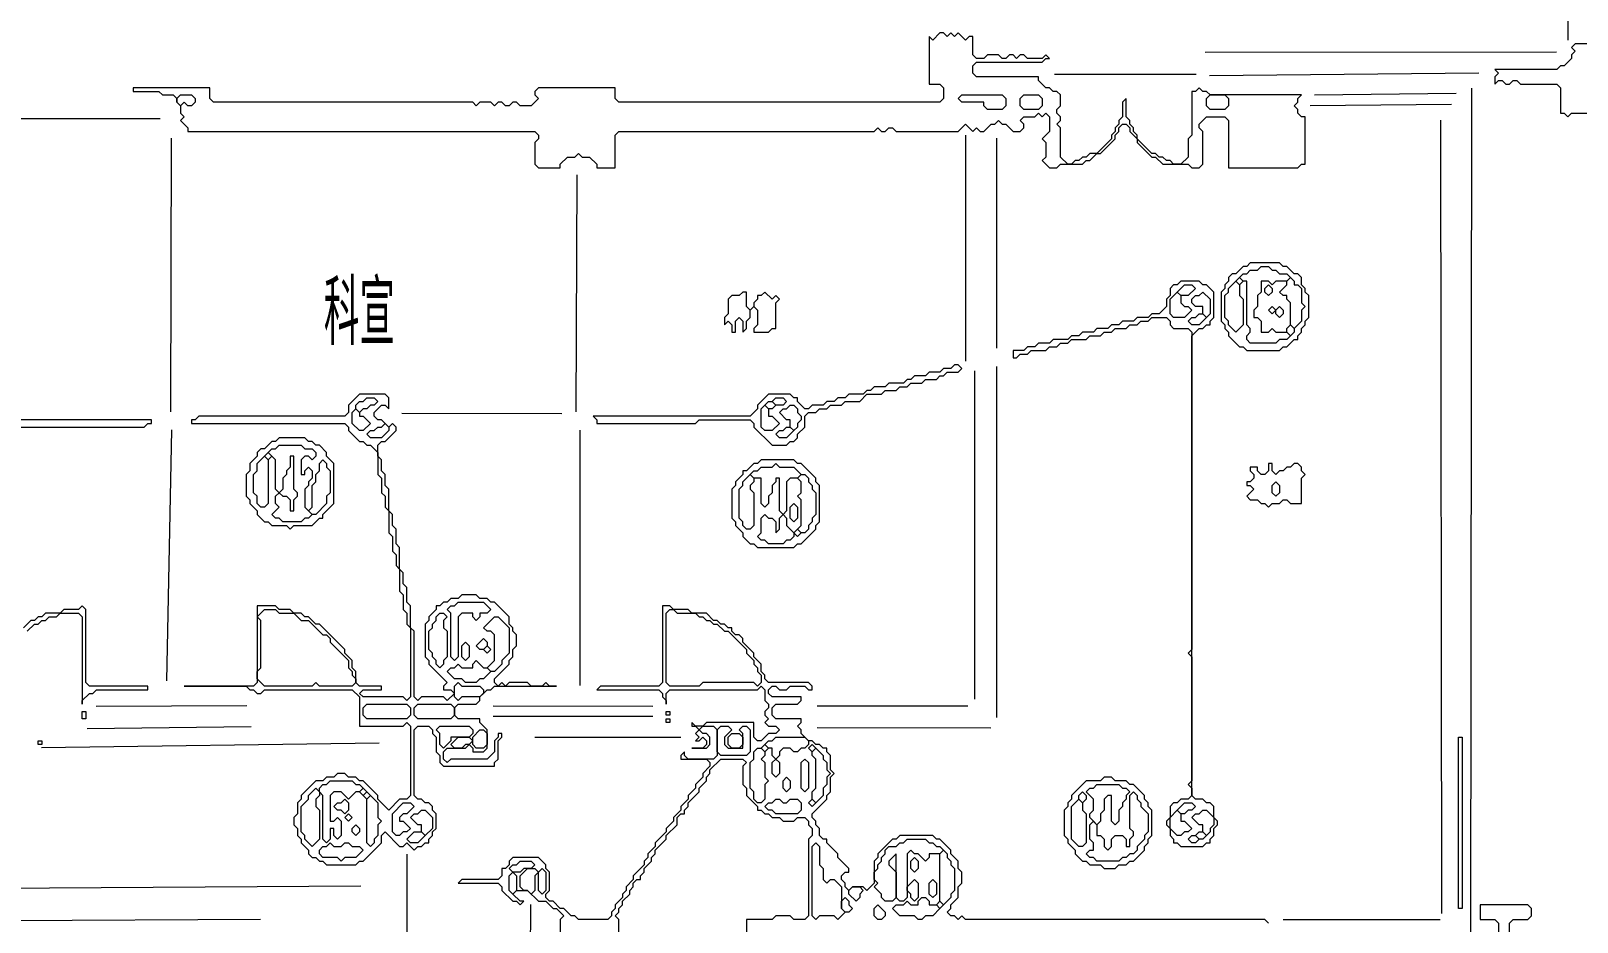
# Model space of a CAD drawing. Extents: x 12 to 2459, y 13 to 1740.
# Drawn here: x 1514 to 1937.5, y 1100.3 to 1344.6 of the extents above; entities that cross this region are included whole.
import ezdxf

# ---------------------------------------------------------------- set-up
doc = ezdxf.new("R2010")
doc.units = 0
for name, color, linetype, lineweight in [('OCR_TEXT', 6, 'Continuous', 0), ('TEXT_FALLBACK_OUTLINE', 2, 'Continuous', 0), ('TRACE_CURVE', 6, 'Continuous', 0), ('TRACE_STRAIGHT', 5, 'Continuous', 0), ('TRACE_TEXT_SYMBOL', 6, 'Continuous', 0)]:
    doc.layers.add(name, color=color, linetype=linetype, lineweight=lineweight)
doc.styles.add('wqy-unicode', font='wqy-unicode.lff')

msp = doc.modelspace()

# ---------------------------------------------------------------- linework, layer by layer
at = {"layer": 'TEXT_FALLBACK_OUTLINE', "color": 2}
for points in [[(1709, 1273), (1708, 1272), (1706, 1272), (1705, 1271), (1705, 1267), (1704, 1266), (1704, 1264), (1705, 1265), (1706, 1264), (1706, 1262), (1707, 1262), (1707, 1265), (1708, 1266), (1709, 1265), (1709, 1262), (1710, 1263), (1710, 1265), (1711, 1266), (1711, 1268), (1712, 1269), (1713, 1268), (1713, 1264), (1712, 1263), (1712, 1262), (1716, 1262), (1717, 1263), (1718, 1263), (1718, 1270), (1719, 1271), (1718, 1272), (1717, 1271), (1715, 1273), (1714, 1272), (1713, 1272), (1713, 1271), (1712, 1270), (1712, 1269), (1711, 1268), (1710, 1269), (1710, 1273)], [(1911, 1105), (1911, 1101), (1915, 1101), (1916, 1100), (1916, 1091), (1915, 1090), (1910, 1090), (1910, 1087), (1921, 1087), (1922, 1086), (1923, 1087), (1925, 1087), (1925, 1090), (1924, 1091), (1923, 1090), (1920, 1090), (1919, 1091), (1919, 1100), (1920, 1101), (1924, 1101), (1925, 1102), (1925, 1104), (1924, 1105)]]:
    msp.add_lwpolyline(points, close=True, dxfattribs=at)
at = {"layer": 'TRACE_CURVE', "color": 6}
for points in [[(1829, 1276), (1828, 1275), (1827, 1275), (1826, 1274), (1826, 1272), (1825, 1271), (1825, 1269), (1823, 1267), (1821, 1267), (1820, 1266), (1817, 1266), (1816, 1265), (1813, 1265), (1812, 1264), (1810, 1264), (1809, 1263), (1806, 1263), (1805, 1262), (1802, 1262), (1801, 1261), (1799, 1261), (1798, 1260), (1794, 1260), (1793, 1259), (1790, 1259), (1789, 1258), (1787, 1258), (1786, 1257), (1783, 1257), (1783, 1255), (1784, 1255), (1785, 1256), (1787, 1256), (1788, 1257), (1792, 1257), (1793, 1258), (1795, 1258), (1796, 1259), (1798, 1259), (1799, 1260), (1803, 1260), (1804, 1261), (1807, 1261), (1808, 1262), (1810, 1262), (1811, 1263), (1814, 1263), (1815, 1264), (1817, 1264), (1818, 1265), (1820, 1265), (1821, 1266), (1825, 1266), (1826, 1265), (1826, 1264), (1827, 1263), (1831, 1263), (1832, 1262), (1832, 1175), (1831, 1174), (1832, 1173), (1832, 1139), (1831, 1138), (1832, 1137)], [(1832, 1137), (1832, 1135), (1831, 1134), (1829, 1134), (1828, 1133), (1827, 1133), (1826, 1132), (1826, 1129), (1825, 1128), (1825, 1127), (1826, 1126), (1826, 1124), (1827, 1123), (1827, 1122), (1828, 1122), (1829, 1121), (1835, 1121), (1836, 1122), (1837, 1122), (1837, 1123), (1838, 1124), (1838, 1126), (1839, 1127), (1839, 1128), (1838, 1129), (1838, 1132), (1837, 1133), (1836, 1133), (1835, 1134), (1833, 1134), (1832, 1135), (1832, 1261), (1834, 1263), (1835, 1263), (1836, 1264), (1837, 1264), (1837, 1265), (1838, 1266), (1838, 1273), (1836, 1275), (1835, 1275), (1834, 1276), (1829, 1276)], [(1604, 1245), (1601, 1242), (1601, 1240), (1600, 1239), (1560, 1239), (1559, 1238), (1558, 1238), (1558, 1237), (1600, 1237), (1601, 1236), (1601, 1235), (1604, 1232), (1605, 1232), (1606, 1231), (1607, 1231), (1609, 1229), (1609, 1223), (1610, 1222), (1610, 1218), (1611, 1217), (1611, 1214), (1612, 1213), (1612, 1207), (1613, 1206), (1613, 1202), (1614, 1201), (1614, 1198), (1615, 1197), (1615, 1191), (1616, 1190), (1616, 1186), (1617, 1185), (1617, 1182), (1618, 1181), (1618, 1162), (1617, 1161), (1616, 1162), (1605, 1162), (1604, 1163), (1605, 1164), (1610, 1164), (1610, 1165), (1604, 1165), (1603, 1166), (1603, 1169), (1602, 1170), (1602, 1172), (1600, 1174), (1600, 1175), (1593, 1182), (1592, 1182), (1590, 1184), (1589, 1184), (1588, 1185), (1586, 1185), (1585, 1186), (1582, 1186), (1581, 1187), (1576, 1187), (1576, 1166), (1575, 1165), (1556, 1165), (1573, 1165), (1574, 1164)], [(1614, 1235), (1614, 1236), (1613, 1237), (1612, 1236), (1610, 1238), (1609, 1238), (1608, 1239), (1608, 1240), (1610, 1242), (1611, 1242), (1612, 1241), (1612, 1244), (1611, 1245), (1604, 1245)], [(1641, 1167), (1645, 1171), (1645, 1172), (1646, 1173), (1646, 1175), (1647, 1176), (1647, 1179), (1646, 1180), (1646, 1181), (1645, 1182), (1645, 1184), (1641, 1188), (1640, 1188), (1639, 1189), (1637, 1189), (1636, 1190), (1632, 1190), (1631, 1189), (1629, 1189), (1628, 1188), (1627, 1188), (1626, 1187), (1625, 1187), (1625, 1186), (1623, 1184), (1623, 1183), (1622, 1182), (1622, 1173), (1623, 1172), (1623, 1171), (1628, 1166), (1627, 1165), (1627, 1164), (1629, 1164), (1630, 1163), (1628, 1161), (1627, 1162), (1621, 1162), (1620, 1161), (1619, 1162), (1619, 1180), (1618, 1181), (1618, 1187), (1617, 1188), (1617, 1192), (1616, 1193), (1616, 1196), (1615, 1197), (1615, 1203), (1614, 1204), (1614, 1208), (1613, 1209), (1613, 1212), (1612, 1213), (1612, 1219), (1611, 1220), (1611, 1223), (1610, 1224), (1610, 1227), (1609, 1228), (1609, 1231), (1610, 1232), (1611, 1232), (1614, 1235)], [(1687, 1187), (1687, 1166), (1686, 1165), (1670, 1165), (1669, 1164), (1686, 1164), (1687, 1163), (1687, 1162), (1688, 1161), (1688, 1160), (1688, 1163), (1689, 1164), (1713, 1164), (1714, 1165), (1715, 1164), (1715, 1161), (1716, 1160), (1716, 1159), (1715, 1158), (1715, 1157), (1716, 1156), (1715, 1155), (1716, 1154), (1718, 1154), (1719, 1153), (1718, 1152), (1716, 1152), (1714, 1150), (1713, 1150), (1712, 1151), (1712, 1155), (1699, 1155), (1698, 1154), (1696, 1154), (1695, 1155), (1695, 1154), (1696, 1154), (1697, 1153), (1696, 1152), (1697, 1151), (1696, 1150), (1697, 1150), (1698, 1151), (1699, 1150), (1699, 1149), (1698, 1148), (1695, 1148), (1699, 1148), (1700, 1149), (1700, 1151), (1699, 1152), (1698, 1152), (1697, 1153), (1698, 1154), (1701, 1154), (1702, 1153), (1702, 1146), (1701, 1145), (1694, 1145), (1693, 1146), (1693, 1147), (1692, 1146), (1692, 1145), (1699, 1145)], [(1716, 1166), (1715, 1167), (1715, 1168), (1714, 1169), (1714, 1171), (1712, 1173), (1712, 1174), (1709, 1177), (1709, 1178), (1708, 1179), (1707, 1179), (1706, 1180), (1706, 1181), (1705, 1181), (1704, 1182), (1703, 1182), (1702, 1183), (1701, 1183), (1699, 1185), (1695, 1185), (1694, 1186), (1690, 1186), (1689, 1187), (1687, 1187)], [(1624, 1131), (1624, 1132), (1623, 1133), (1622, 1133), (1621, 1134), (1620, 1134), (1619, 1135), (1619, 1153), (1620, 1154), (1623, 1154), (1624, 1153), (1624, 1152), (1625, 1151), (1625, 1147), (1626, 1146), (1626, 1144), (1627, 1143), (1641, 1143), (1641, 1144), (1642, 1145), (1642, 1150), (1643, 1151), (1643, 1152), (1642, 1152), (1642, 1151), (1641, 1150), (1641, 1147), (1639, 1145), (1629, 1145), (1628, 1144), (1627, 1145), (1627, 1147), (1628, 1148), (1633, 1148), (1634, 1149), (1635, 1148), (1635, 1147), (1638, 1147), (1639, 1148), (1639, 1153), (1637, 1155), (1637, 1156), (1631, 1156), (1630, 1157), (1630, 1159), (1631, 1160), (1636, 1160), (1637, 1161), (1637, 1162), (1639, 1164), (1640, 1164), (1641, 1165), (1658, 1165), (1656, 1165), (1655, 1166), (1654, 1165), (1651, 1165), (1650, 1166), (1645, 1166), (1644, 1165), (1643, 1166), (1642, 1165), (1641, 1166), (1641, 1167)], [(1745, 1117), (1745, 1111), (1743, 1109), (1742, 1110), (1739, 1110), (1738, 1109), (1737, 1110), (1737, 1111), (1736, 1112), (1736, 1113), (1737, 1114), (1738, 1114), (1738, 1115), (1735, 1118), (1735, 1119), (1732, 1122), (1732, 1123), (1731, 1123), (1730, 1124), (1730, 1126), (1729, 1127), (1729, 1128), (1728, 1129), (1728, 1130), (1732, 1134), (1732, 1135), (1733, 1136), (1733, 1140), (1734, 1141), (1733, 1142), (1733, 1146), (1732, 1147), (1732, 1148), (1731, 1148), (1730, 1149), (1729, 1149), (1728, 1150), (1727, 1150), (1725, 1152), (1725, 1153), (1724, 1154), (1725, 1155), (1725, 1156), (1718, 1156), (1717, 1157), (1717, 1159), (1718, 1160), (1724, 1160), (1725, 1161), (1725, 1162), (1717, 1162), (1716, 1163), (1716, 1164), (1717, 1165), (1718, 1165), (1719, 1164), (1721, 1164), (1722, 1165), (1726, 1165), (1727, 1164), (1728, 1164), (1728, 1165), (1727, 1166), (1716, 1166)], [(1574, 1164), (1575, 1164), (1576, 1163), (1577, 1163), (1578, 1164), (1602, 1164), (1604, 1162), (1604, 1154), (1616, 1154), (1617, 1155), (1618, 1154), (1618, 1135), (1617, 1134), (1615, 1134), (1612, 1131), (1609, 1134), (1609, 1135), (1605, 1139), (1604, 1139), (1603, 1140), (1601, 1140), (1600, 1141), (1598, 1141), (1597, 1140), (1595, 1140), (1594, 1139), (1592, 1139), (1588, 1135), (1588, 1134), (1587, 1133), (1587, 1130), (1586, 1129), (1586, 1127), (1587, 1126), (1587, 1124), (1588, 1123), (1588, 1122), (1590, 1120), (1590, 1119), (1591, 1118), (1592, 1118), (1593, 1117), (1594, 1117), (1595, 1116), (1603, 1116), (1604, 1117), (1605, 1117), (1610, 1122), (1610, 1124), (1611, 1125), (1615, 1121), (1616, 1121), (1617, 1122), (1619, 1120), (1620, 1121), (1621, 1121), (1622, 1122), (1623, 1122), (1623, 1123), (1624, 1124), (1624, 1125), (1625, 1126), (1625, 1130), (1624, 1131)], [(1699, 1145), (1700, 1144), (1700, 1143), (1698, 1141), (1698, 1140), (1696, 1138), (1696, 1137), (1694, 1135), (1694, 1134), (1692, 1132), (1692, 1131), (1690, 1129), (1690, 1128), (1688, 1126), (1688, 1125), (1685, 1122), (1685, 1121), (1683, 1119), (1683, 1118), (1682, 1117), (1682, 1116), (1679, 1113), (1679, 1112), (1677, 1110), (1677, 1109), (1676, 1108), (1676, 1107), (1674, 1105), (1674, 1104), (1673, 1103), (1673, 1102), (1672, 1101), (1664, 1101), (1663, 1102), (1662, 1102), (1660, 1104), (1659, 1104), (1657, 1106), (1656, 1106), (1655, 1107), (1655, 1108), (1656, 1109), (1656, 1114), (1655, 1115), (1655, 1116), (1653, 1118), (1646, 1118), (1645, 1117), (1645, 1116), (1644, 1115), (1643, 1115), (1643, 1113), (1642, 1112), (1632, 1112), (1631, 1111), (1642, 1111), (1643, 1110), (1643, 1109), (1646, 1106), (1647, 1106), (1648, 1105), (1649, 1106), (1648, 1106), (1646, 1108)], [(1675, 1104), (1676, 1105), (1676, 1106), (1678, 1108), (1678, 1109), (1679, 1110), (1679, 1111), (1680, 1112), (1681, 1112), (1681, 1113), (1682, 1114), (1682, 1115), (1684, 1117), (1684, 1118), (1685, 1119), (1685, 1120), (1688, 1123), (1688, 1124), (1691, 1127), (1691, 1129), (1692, 1130), (1693, 1130), (1693, 1131), (1694, 1132), (1694, 1133), (1697, 1136), (1697, 1137), (1699, 1139), (1699, 1140), (1700, 1141), (1700, 1142), (1703, 1145)], [(1703, 1145), (1709, 1145), (1710, 1144), (1709, 1143), (1709, 1138), (1710, 1137), (1710, 1135), (1713, 1132), (1713, 1131), (1714, 1131), (1715, 1130), (1716, 1130), (1717, 1129), (1719, 1129), (1720, 1128), (1723, 1128), (1724, 1129), (1726, 1129), (1727, 1128), (1727, 1127), (1728, 1126), (1728, 1124), (1727, 1123), (1727, 1102), (1726, 1101), (1723, 1101), (1722, 1102), (1718, 1102), (1717, 1101), (1710, 1101), (1710, 1089)], [(1853, 1100), (1852, 1101), (1770, 1101), (1769, 1102), (1768, 1101), (1767, 1102), (1766, 1102), (1765, 1103), (1766, 1104), (1766, 1105), (1768, 1107), (1768, 1110), (1769, 1111), (1769, 1114), (1768, 1115), (1768, 1117), (1766, 1119), (1766, 1120), (1763, 1123), (1762, 1123), (1761, 1124), (1752, 1124), (1751, 1123), (1750, 1123), (1746, 1119), (1746, 1118), (1745, 1117)], [(1646, 1108), (1647, 1109), (1650, 1109), (1653, 1106), (1655, 1106), (1657, 1104), (1658, 1104), (1660, 1102), (1659, 1101), (1659, 1047)], [(1675, 1094), (1675, 1101), (1674, 1102), (1675, 1103), (1675, 1104)]]:
    msp.add_lwpolyline(points, dxfattribs=at)
for points in [[(1830, 1275), (1832, 1275), (1833, 1274), (1831, 1272), (1829, 1272), (1828, 1273)], [(1828, 1273), (1829, 1272), (1829, 1270), (1830, 1269), (1831, 1269), (1832, 1268), (1830, 1266), (1827, 1266), (1826, 1267), (1826, 1271)], [(1834, 1272), (1835, 1273), (1837, 1271), (1837, 1267), (1836, 1266), (1835, 1267), (1835, 1269), (1833, 1269), (1832, 1270), (1832, 1271), (1833, 1272)], [(1833, 1266), (1834, 1267), (1835, 1267), (1836, 1266), (1834, 1264), (1832, 1264), (1831, 1265), (1832, 1266)], [(1602, 1240), (1603, 1241), (1604, 1240), (1604, 1239), (1605, 1239), (1607, 1237), (1605, 1235), (1604, 1235), (1602, 1237)], [(1605, 1243), (1606, 1244), (1608, 1244), (1609, 1243), (1608, 1242), (1607, 1242), (1606, 1241), (1605, 1241), (1604, 1240), (1603, 1241), (1603, 1242), (1604, 1243)], [(1610, 1236), (1611, 1237), (1612, 1236), (1612, 1235), (1610, 1233), (1607, 1233), (1606, 1234), (1607, 1235), (1608, 1235), (1609, 1236)], [(1578, 1186), (1581, 1186), (1582, 1185), (1586, 1185), (1588, 1183), (1590, 1183), (1594, 1179), (1595, 1179), (1596, 1178), (1596, 1177), (1601, 1172), (1601, 1170), (1602, 1169), (1602, 1168), (1603, 1167), (1603, 1166), (1602, 1165), (1593, 1165), (1592, 1166), (1591, 1165), (1578, 1165), (1576, 1167), (1576, 1169), (1577, 1170), (1577, 1183), (1576, 1184)], [(1630, 1187), (1631, 1188), (1638, 1188), (1640, 1186), (1639, 1185), (1637, 1185), (1637, 1184), (1636, 1183), (1635, 1184), (1635, 1185), (1632, 1185), (1631, 1184), (1631, 1173), (1630, 1172), (1629, 1173), (1629, 1185), (1628, 1186), (1629, 1187)], [(1688, 1185), (1689, 1186), (1690, 1186), (1691, 1185), (1696, 1185), (1697, 1184), (1698, 1184), (1699, 1183), (1700, 1183), (1701, 1182), (1702, 1182), (1704, 1180), (1705, 1180), (1710, 1175), (1710, 1174), (1712, 1172), (1712, 1171), (1713, 1170), (1713, 1169), (1714, 1168), (1714, 1166), (1713, 1165), (1712, 1166), (1698, 1166), (1697, 1165), (1689, 1165), (1688, 1166)], [(1625, 1184), (1626, 1185), (1627, 1185), (1628, 1184), (1627, 1183), (1627, 1181), (1628, 1180), (1628, 1173), (1627, 1172), (1627, 1171), (1626, 1170), (1625, 1171), (1625, 1172), (1624, 1173), (1624, 1174), (1623, 1175), (1623, 1180), (1624, 1181), (1624, 1182), (1625, 1183)], [(1641, 1184), (1642, 1184), (1645, 1181), (1645, 1174), (1643, 1172), (1643, 1171), (1641, 1169), (1640, 1169), (1639, 1170), (1641, 1172), (1641, 1179), (1640, 1180), (1639, 1180), (1638, 1181)], [(1638, 1178), (1639, 1177), (1639, 1176), (1638, 1175), (1637, 1175), (1636, 1176)], [(1632, 1176), (1633, 1177), (1634, 1176), (1634, 1173), (1633, 1172), (1632, 1173)], [(1638, 1175), (1639, 1176), (1640, 1175), (1639, 1174)], [(1635, 1171), (1636, 1172), (1638, 1170), (1639, 1170), (1640, 1169), (1638, 1167), (1637, 1167), (1636, 1166), (1633, 1166), (1632, 1167), (1630, 1167), (1628, 1169), (1629, 1170), (1630, 1170), (1631, 1171), (1632, 1170), (1635, 1170)], [(1630, 1165), (1631, 1166), (1632, 1165), (1637, 1165), (1638, 1164), (1638, 1163), (1637, 1162), (1632, 1162), (1631, 1161), (1630, 1162)], [(1605, 1159), (1606, 1160), (1617, 1160), (1618, 1159), (1618, 1157), (1617, 1156), (1606, 1156), (1605, 1157)], [(1619, 1159), (1620, 1160), (1629, 1160), (1630, 1159), (1630, 1157), (1629, 1156), (1620, 1156), (1619, 1157)], [(1625, 1153), (1626, 1154), (1634, 1154), (1635, 1153), (1635, 1152), (1634, 1151), (1629, 1151), (1629, 1150), (1627, 1148), (1626, 1149), (1626, 1152)], [(1637, 1153), (1638, 1153), (1639, 1152), (1639, 1149), (1638, 1148), (1636, 1148), (1635, 1149), (1635, 1151)], [(1702, 1153), (1703, 1154), (1705, 1154), (1706, 1153), (1704, 1151), (1704, 1149), (1705, 1148), (1709, 1148), (1709, 1152), (1708, 1153), (1709, 1154), (1710, 1154), (1711, 1153), (1711, 1147), (1710, 1146), (1703, 1146), (1702, 1147)], [(1705, 1151), (1706, 1152), (1708, 1152), (1709, 1151), (1709, 1149), (1708, 1148), (1706, 1148), (1705, 1149)], [(1631, 1151), (1634, 1151), (1635, 1150), (1634, 1149), (1633, 1149), (1632, 1148), (1630, 1148), (1629, 1149)], [(1712, 1147), (1713, 1148), (1714, 1148), (1715, 1147), (1715, 1146), (1714, 1145), (1715, 1144), (1715, 1140), (1716, 1139), (1715, 1138), (1715, 1134), (1714, 1133), (1713, 1133), (1712, 1134), (1712, 1136), (1711, 1137), (1711, 1144), (1712, 1145)], [(1714, 1148), (1715, 1149), (1716, 1148), (1715, 1147)], [(1717, 1150), (1718, 1151), (1726, 1151), (1727, 1150), (1727, 1149), (1726, 1148), (1725, 1148), (1724, 1147), (1723, 1147), (1722, 1148), (1720, 1148), (1719, 1147), (1719, 1146), (1718, 1145), (1717, 1146), (1717, 1148), (1716, 1148), (1715, 1149), (1716, 1150)], [(1727, 1148), (1728, 1149), (1729, 1148), (1728, 1147)], [(1728, 1147), (1729, 1148), (1731, 1146), (1731, 1145), (1732, 1144), (1732, 1142), (1733, 1141), (1732, 1140), (1732, 1138), (1731, 1137), (1731, 1135), (1729, 1133), (1728, 1134), (1728, 1136), (1729, 1137), (1729, 1145), (1728, 1146)], [(1717, 1144), (1718, 1145), (1719, 1144), (1719, 1141), (1718, 1140), (1717, 1141)], [(1725, 1144), (1726, 1145), (1727, 1144), (1727, 1137), (1726, 1136), (1725, 1137)], [(1720, 1139), (1721, 1140), (1722, 1139), (1722, 1137), (1721, 1136), (1720, 1137)], [(1592, 1137), (1593, 1136), (1593, 1135), (1592, 1134), (1592, 1132), (1593, 1131), (1593, 1123), (1591, 1121), (1589, 1123), (1589, 1124), (1588, 1125), (1588, 1132), (1590, 1134), (1590, 1135)], [(1595, 1138), (1596, 1139), (1602, 1139), (1603, 1138), (1604, 1138), (1605, 1137), (1604, 1136), (1603, 1136), (1601, 1134), (1599, 1136), (1597, 1136), (1596, 1135), (1596, 1128), (1597, 1128), (1598, 1129), (1599, 1128), (1599, 1124), (1598, 1123), (1597, 1124), (1597, 1126), (1596, 1126), (1596, 1123), (1595, 1122), (1594, 1123), (1594, 1135), (1593, 1136), (1593, 1137), (1594, 1138)], [(1604, 1136), (1605, 1137), (1606, 1136), (1605, 1135)], [(1605, 1135), (1606, 1136), (1607, 1135), (1606, 1134)], [(1606, 1134), (1607, 1135), (1609, 1133), (1609, 1129), (1610, 1128), (1609, 1127), (1609, 1124), (1608, 1123), (1608, 1122), (1607, 1121), (1606, 1122)], [(1599, 1133), (1600, 1134), (1601, 1133), (1601, 1131), (1600, 1130), (1599, 1131), (1598, 1131), (1597, 1132), (1598, 1133)], [(1616, 1133), (1618, 1133), (1619, 1132), (1617, 1130), (1616, 1130), (1615, 1129), (1615, 1128), (1616, 1128), (1618, 1126), (1617, 1125), (1616, 1125), (1615, 1124), (1614, 1124), (1613, 1125), (1613, 1130)], [(1620, 1130), (1621, 1131), (1622, 1131), (1624, 1129), (1624, 1126), (1622, 1124), (1621, 1125), (1621, 1127), (1620, 1127), (1618, 1129), (1619, 1130)], [(1717, 1133), (1718, 1134), (1719, 1134), (1720, 1133), (1721, 1133), (1722, 1134), (1724, 1134), (1725, 1133), (1725, 1131), (1724, 1130), (1718, 1130), (1717, 1131), (1716, 1131), (1715, 1132), (1716, 1133)], [(1727, 1133), (1728, 1134), (1729, 1133), (1728, 1132)], [(1828, 1131), (1829, 1130), (1829, 1128), (1830, 1128), (1832, 1126), (1831, 1125), (1830, 1125), (1829, 1124), (1828, 1124), (1826, 1126), (1826, 1129)], [(1830, 1133), (1832, 1133), (1833, 1132), (1832, 1131), (1831, 1131), (1830, 1130), (1829, 1130), (1828, 1131)], [(1834, 1130), (1835, 1131), (1836, 1131), (1838, 1129), (1838, 1127), (1837, 1126), (1837, 1125), (1836, 1124), (1835, 1125), (1835, 1127), (1834, 1127), (1832, 1129), (1833, 1130)], [(1600, 1129), (1601, 1130), (1602, 1129), (1601, 1128)], [(1602, 1126), (1603, 1127), (1604, 1126), (1604, 1125), (1603, 1124), (1602, 1125)], [(1619, 1125), (1621, 1125), (1622, 1124), (1620, 1122), (1618, 1122), (1617, 1123)], [(1753, 1122), (1754, 1123), (1759, 1123), (1760, 1122), (1761, 1122), (1762, 1121), (1763, 1121), (1764, 1120), (1763, 1119), (1760, 1119), (1760, 1118), (1759, 1117), (1757, 1119), (1756, 1119), (1755, 1120), (1754, 1119), (1754, 1107), (1753, 1106), (1752, 1106), (1751, 1107), (1751, 1119), (1749, 1117), (1749, 1116), (1751, 1114), (1751, 1107), (1750, 1106), (1748, 1106), (1747, 1107), (1747, 1108), (1745, 1110), (1746, 1111), (1745, 1112), (1745, 1114), (1746, 1115), (1746, 1116), (1747, 1117), (1747, 1118), (1748, 1119), (1748, 1120), (1749, 1121), (1751, 1121), (1752, 1122)], [(1831, 1123), (1832, 1124), (1833, 1124), (1834, 1123), (1833, 1122), (1832, 1122)], [(1833, 1124), (1834, 1125), (1835, 1125), (1836, 1124), (1835, 1123), (1834, 1123)], [(1595, 1121), (1596, 1122), (1597, 1121), (1599, 1121), (1600, 1122), (1601, 1122), (1602, 1121), (1604, 1121), (1605, 1120), (1603, 1118), (1600, 1118), (1599, 1117), (1598, 1118), (1594, 1118), (1593, 1119), (1593, 1120), (1594, 1121)], [(1728, 1121), (1729, 1122), (1730, 1121), (1730, 1116), (1731, 1115), (1731, 1112), (1732, 1111), (1733, 1112), (1734, 1112), (1736, 1110), (1736, 1104), (1737, 1103), (1735, 1101), (1734, 1102), (1730, 1102), (1729, 1101), (1728, 1102)], [(1763, 1119), (1764, 1120), (1765, 1119), (1765, 1118), (1766, 1117), (1766, 1116), (1767, 1115), (1767, 1109), (1766, 1108), (1766, 1107), (1764, 1105), (1763, 1106)], [(1647, 1116), (1648, 1117), (1651, 1117), (1652, 1116), (1651, 1115), (1649, 1115), (1648, 1114), (1646, 1114), (1645, 1115), (1646, 1116)], [(1645, 1113), (1646, 1114), (1647, 1113), (1647, 1109), (1646, 1108), (1645, 1109)], [(1650, 1115), (1652, 1115), (1653, 1114), (1652, 1113), (1652, 1109), (1651, 1108), (1650, 1109), (1649, 1109), (1648, 1110), (1648, 1113)], [(1653, 1114), (1654, 1115), (1655, 1114), (1655, 1109), (1654, 1108), (1653, 1109)], [(1755, 1117), (1756, 1118), (1757, 1117), (1757, 1115), (1756, 1114), (1755, 1115)], [(1738, 1109), (1739, 1110), (1741, 1110), (1742, 1109), (1741, 1108), (1741, 1107), (1740, 1106), (1738, 1108)], [(1756, 1112), (1757, 1111), (1757, 1107), (1756, 1106), (1755, 1107), (1755, 1108), (1754, 1109), (1754, 1110)], [(1760, 1111), (1761, 1112), (1762, 1111), (1762, 1108), (1761, 1107), (1760, 1108)], [(1736, 1106), (1737, 1107), (1738, 1106), (1738, 1105), (1739, 1104), (1738, 1103), (1737, 1103), (1736, 1104)], [(1757, 1106), (1758, 1107), (1759, 1107), (1760, 1106), (1760, 1105), (1762, 1105), (1763, 1104), (1761, 1102), (1759, 1102), (1758, 1101), (1757, 1101), (1756, 1102), (1752, 1102), (1750, 1104), (1751, 1105), (1753, 1105), (1754, 1106), (1755, 1105), (1757, 1105)], [(1762, 1105), (1763, 1106), (1764, 1105), (1763, 1104)], [(1745, 1104), (1746, 1105), (1748, 1103), (1748, 1102), (1747, 1101), (1746, 1101), (1745, 1102)]]:
    msp.add_lwpolyline(points, close=True, dxfattribs=at)
at = {"layer": 'TRACE_STRAIGHT', "color": 5}
for p, q in [((1935, 1536), (1935, 1342)), ((1835.62, 1338.76), (1931.87, 1338.8)), ((1794.38, 1332.74), (1833.13, 1332.72)), ((1836.85, 1332.35), (1910.62, 1333.07)), ((1865.62, 1327), (1904.38, 1327.49)), ((1908.36, 1095.12), (1908.7, 1328.88)), ((1864.37, 1324.1), (1903.13, 1324.46)), ((1454.37, 1320.56), (1549.37, 1320.58)), ((1900.12, 1320.12), (1900.36, 1102.62)), ((1552.32, 1240.13), (1552.46, 1315.13)), ((1770, 1316), (1770, 1254)), ((1778.53, 1257.62), (1778.59, 1315.12)), ((1663.3, 1240.13), (1663.58, 1305.14)), ((1772.5, 1161.37), (1772.54, 1251.37)), ((1778.54, 1156.37), (1778.56, 1252.62)), ((1615.62, 1239.8), (1659.38, 1239.68)), ((1551.25, 1166.41), (1552.58, 1235.18)), ((1664.42, 1165.12), (1664.47, 1235.12)), ((1531.87, 1159.44), (1573.13, 1159.63)), ((1640.62, 1159.54), (1684.37, 1159.47)), ((1640.63, 1156.74), (1684.38, 1156.73)), ((1729.37, 1159.59), (1770.63, 1159.55)), ((1529.37, 1153.33), (1574.37, 1153.91)), ((1729.37, 1153.6), (1776.88, 1153.54)), ((1516.87, 1148.14), (1609.35, 1149.47)), ((1652, 1151), (1692, 1151)), ((1616.95, 1060.12), (1617.08, 1118.88)), ((1446.87, 1109.3), (1604.37, 1110.22)), ((1650.67, 1060.12), (1650.89, 1105.12)), ((1508.13, 1100.77), (1576.88, 1101.08)), ((1857, 1101), (1900, 1101))]:
    msp.add_line(p, q, dxfattribs=at)
at = {"layer": 'TRACE_TEXT_SYMBOL', "color": 6}
for points in [[(1763, 1344), (1761, 1342), (1760, 1343), (1760, 1330), (1763, 1330), (1764, 1329), (1764, 1326), (1763, 1325), (1675, 1325), (1674, 1326), (1674, 1329), (1653, 1329), (1652, 1328), (1652, 1327), (1653, 1326), (1651, 1324), (1648, 1324), (1647, 1325), (1646, 1325), (1645, 1324), (1644, 1324), (1643, 1325), (1642, 1325), (1641, 1324), (1640, 1325), (1637, 1325), (1636, 1324), (1635, 1325), (1564, 1325), (1563, 1326), (1563, 1329), (1542, 1329), (1542, 1328), (1549, 1328), (1550, 1327), (1553, 1327), (1554, 1326), (1554, 1325), (1555, 1324), (1555, 1322), (1556, 1321), (1555, 1320), (1557, 1318), (1557, 1317), (1652, 1317), (1653, 1316), (1653, 1315), (1652, 1314), (1652, 1308), (1653, 1307), (1659, 1307), (1659, 1308), (1661, 1310), (1663, 1310), (1664, 1311), (1665, 1310), (1667, 1310), (1669, 1308), (1669, 1307), (1674, 1307), (1674, 1316), (1675, 1317), (1745, 1317), (1746, 1318)], [(1795, 1328), (1794, 1328), (1793, 1329), (1792, 1329), (1790, 1331), (1790, 1332), (1773, 1332), (1772, 1333), (1772, 1335), (1773, 1336), (1791, 1336), (1792, 1337), (1793, 1337), (1792, 1338), (1791, 1337), (1787, 1337), (1786, 1338), (1785, 1338), (1784, 1337), (1783, 1338), (1782, 1338), (1781, 1337), (1780, 1337), (1779, 1338), (1776, 1338), (1775, 1337), (1773, 1337), (1772, 1338), (1772, 1343), (1771, 1343), (1770, 1342), (1768, 1344), (1767, 1343), (1766, 1344), (1765, 1343), (1764, 1344), (1763, 1344)], [(1941, 1341), (1937, 1341), (1936, 1340), (1937, 1339), (1936, 1338), (1936, 1337), (1934, 1335), (1933, 1335), (1932, 1334), (1915, 1334), (1916, 1333), (1915, 1332), (1915, 1330), (1916, 1331), (1917, 1331), (1918, 1330), (1919, 1330), (1920, 1331), (1921, 1331), (1922, 1330), (1932, 1330), (1933, 1329), (1933, 1322), (1934, 1322), (1935, 1321), (1936, 1322), (1949, 1322)], [(1842, 1320), (1842, 1307), (1861, 1307), (1862, 1308), (1863, 1308), (1863, 1321), (1862, 1321), (1861, 1322), (1861, 1323), (1860, 1324), (1861, 1325), (1861, 1326), (1862, 1327), (1837, 1327), (1836, 1328), (1835, 1328), (1834, 1329), (1833, 1328), (1832, 1328), (1832, 1316), (1831, 1315), (1831, 1310), (1829, 1308), (1827, 1308), (1826, 1309), (1825, 1309), (1824, 1310), (1823, 1310), (1822, 1311), (1821, 1311), (1817, 1315), (1817, 1316), (1816, 1317), (1816, 1318), (1815, 1319), (1815, 1320), (1814, 1321), (1814, 1326), (1813, 1325), (1813, 1321), (1812, 1320), (1812, 1319), (1811, 1318), (1811, 1317), (1810, 1316), (1810, 1315), (1806, 1311), (1804, 1311), (1803, 1310), (1802, 1310), (1801, 1309), (1800, 1309), (1799, 1308), (1798, 1308), (1796, 1310), (1796, 1318), (1795, 1319), (1796, 1320), (1796, 1321), (1795, 1322), (1795, 1323), (1796, 1324), (1796, 1327), (1795, 1328)], [(1746, 1318), (1747, 1317), (1748, 1317), (1749, 1318), (1750, 1318), (1751, 1317), (1768, 1317), (1770, 1319), (1772, 1317), (1773, 1318), (1774, 1317), (1775, 1317), (1777, 1319), (1778, 1319), (1779, 1320), (1780, 1319), (1781, 1319), (1783, 1317), (1785, 1317), (1786, 1318), (1786, 1319), (1785, 1320), (1786, 1321), (1789, 1321), (1790, 1322), (1791, 1321), (1792, 1322), (1793, 1321), (1793, 1317), (1791, 1315), (1792, 1314), (1792, 1310), (1791, 1309), (1793, 1307), (1795, 1307), (1796, 1308), (1802, 1308), (1803, 1309), (1804, 1309), (1806, 1311), (1807, 1311), (1811, 1315), (1811, 1316), (1812, 1317), (1812, 1318), (1813, 1319), (1814, 1319), (1815, 1318), (1815, 1317), (1817, 1315), (1817, 1314), (1821, 1310), (1822, 1310), (1824, 1308), (1831, 1308), (1832, 1307), (1834, 1307), (1835, 1308), (1835, 1317), (1834, 1318), (1834, 1319), (1836, 1321), (1841, 1321), (1842, 1320)], [(1767, 1253), (1766, 1252), (1764, 1252), (1763, 1251), (1760, 1251), (1759, 1250), (1756, 1250), (1755, 1249), (1754, 1249), (1753, 1248), (1749, 1248), (1748, 1247), (1745, 1247), (1744, 1246), (1743, 1246), (1742, 1245), (1738, 1245), (1737, 1244), (1735, 1244), (1734, 1243), (1732, 1243), (1731, 1242), (1728, 1242), (1727, 1241), (1726, 1241), (1724, 1243), (1724, 1244), (1723, 1244), (1722, 1245), (1716, 1245), (1713, 1242), (1713, 1241), (1711, 1239), (1668, 1239), (1669, 1238), (1669, 1237), (1696, 1237), (1697, 1238), (1711, 1238), (1712, 1237), (1712, 1236), (1717, 1231), (1721, 1231), (1722, 1232), (1723, 1232), (1724, 1233), (1724, 1234), (1726, 1236), (1726, 1239), (1727, 1240), (1729, 1240), (1730, 1241), (1732, 1241), (1733, 1242), (1736, 1242), (1737, 1243), (1741, 1243), (1743, 1245), (1747, 1245), (1748, 1246), (1751, 1246), (1752, 1247), (1754, 1247), (1755, 1248)], [(1755, 1248), (1758, 1248), (1759, 1249), (1762, 1249), (1763, 1250), (1764, 1250), (1765, 1251), (1768, 1251), (1769, 1252), (1768, 1253), (1767, 1253)], [(1505, 1236), (1545, 1236), (1546, 1237), (1547, 1237), (1547, 1238), (1505, 1238)], [(1513, 1180), (1515, 1182), (1516, 1182), (1517, 1183), (1518, 1183), (1519, 1184), (1521, 1184), (1522, 1185), (1527, 1185), (1528, 1184), (1528, 1160), (1528, 1161), (1530, 1163), (1531, 1163), (1532, 1164), (1546, 1164), (1546, 1165), (1530, 1165), (1529, 1166), (1529, 1186), (1528, 1187), (1527, 1186), (1523, 1186), (1522, 1185), (1518, 1185), (1517, 1184), (1516, 1184), (1515, 1183), (1514, 1183), (1512, 1181)]]:
    msp.add_lwpolyline(points, dxfattribs=at)
for points in [[(1554, 1326), (1555, 1327), (1558, 1327), (1559, 1326), (1559, 1325), (1558, 1324), (1557, 1324), (1556, 1325), (1555, 1324), (1554, 1325)], [(1768, 1326), (1769, 1327), (1780, 1327), (1781, 1326), (1781, 1324), (1780, 1323), (1776, 1323), (1775, 1324), (1775, 1325), (1769, 1325)], [(1785, 1326), (1786, 1327), (1790, 1327), (1791, 1326), (1791, 1324), (1790, 1323), (1786, 1323), (1785, 1324)], [(1836, 1326), (1837, 1327), (1841, 1327), (1842, 1326), (1842, 1324), (1841, 1323), (1837, 1323), (1836, 1324)], [(1848, 1281), (1847, 1280), (1846, 1280), (1844, 1278), (1843, 1278), (1842, 1277), (1842, 1276), (1841, 1275), (1841, 1274), (1840, 1273), (1840, 1265), (1841, 1264), (1841, 1263), (1842, 1262), (1842, 1261), (1845, 1258), (1846, 1258), (1847, 1257), (1856, 1257), (1857, 1258), (1858, 1258), (1860, 1260), (1861, 1260), (1861, 1261), (1862, 1262), (1862, 1263), (1863, 1264), (1863, 1265), (1864, 1266), (1864, 1272), (1863, 1273), (1863, 1274), (1862, 1275), (1862, 1277), (1861, 1278), (1860, 1278), (1858, 1280), (1857, 1280), (1856, 1281)], [(1850, 1279), (1851, 1280), (1853, 1280), (1854, 1279), (1855, 1279), (1856, 1278), (1858, 1278), (1859, 1277), (1858, 1276), (1855, 1276), (1854, 1275), (1853, 1276), (1851, 1276), (1851, 1273), (1850, 1272), (1850, 1269), (1849, 1268), (1849, 1266), (1850, 1266), (1851, 1265), (1851, 1262), (1853, 1262), (1854, 1263), (1855, 1262), (1858, 1262), (1859, 1261), (1858, 1260), (1856, 1260), (1855, 1259), (1848, 1259), (1847, 1260), (1847, 1261), (1848, 1262), (1848, 1263), (1847, 1264), (1847, 1276), (1846, 1276), (1845, 1277), (1846, 1278), (1847, 1278), (1848, 1279)], [(1844, 1276), (1845, 1275), (1845, 1272), (1846, 1271), (1846, 1264), (1844, 1262), (1842, 1264), (1842, 1265), (1841, 1266), (1841, 1272), (1842, 1273), (1842, 1274)], [(1844, 1276), (1845, 1277), (1846, 1276), (1845, 1275)], [(1852, 1274), (1853, 1275), (1854, 1274), (1854, 1273), (1853, 1272), (1852, 1273)], [(1858, 1276), (1859, 1277), (1860, 1276), (1860, 1275), (1861, 1275), (1862, 1274), (1862, 1270), (1863, 1269), (1862, 1268), (1862, 1265), (1860, 1263), (1859, 1264), (1859, 1270), (1858, 1271), (1858, 1272), (1857, 1272), (1856, 1273), (1858, 1275)], [(1853, 1268), (1854, 1269), (1855, 1268), (1854, 1267)], [(1855, 1268), (1856, 1269), (1857, 1268), (1857, 1267), (1856, 1266), (1855, 1267)], [(1858, 1263), (1859, 1264), (1860, 1263), (1860, 1262), (1859, 1261), (1858, 1262)], [(1714, 1241), (1715, 1242), (1716, 1241), (1716, 1239), (1717, 1239), (1719, 1237), (1717, 1235), (1715, 1235), (1714, 1236)], [(1715, 1242), (1716, 1243), (1717, 1243), (1718, 1242), (1717, 1241), (1716, 1241)], [(1717, 1243), (1718, 1244), (1720, 1244), (1721, 1243), (1720, 1242), (1718, 1242)], [(1721, 1241), (1722, 1242), (1723, 1242), (1724, 1241), (1724, 1240), (1725, 1239), (1725, 1238), (1724, 1237), (1724, 1236), (1723, 1235), (1722, 1236), (1722, 1238), (1721, 1238), (1719, 1240), (1720, 1241)], [(1582, 1233), (1581, 1232), (1580, 1232), (1578, 1230), (1577, 1230), (1576, 1229), (1576, 1228), (1574, 1226), (1574, 1224), (1573, 1223), (1573, 1217), (1574, 1216), (1574, 1215), (1576, 1213), (1576, 1212), (1578, 1210), (1579, 1210), (1580, 1209), (1584, 1209), (1585, 1208), (1586, 1209), (1591, 1209), (1593, 1211), (1594, 1211), (1594, 1212), (1597, 1215), (1597, 1226), (1595, 1228), (1595, 1229), (1593, 1231), (1592, 1231), (1591, 1232), (1590, 1232), (1589, 1233)], [(1720, 1235), (1721, 1236), (1722, 1236), (1723, 1235), (1721, 1233), (1719, 1233), (1718, 1234), (1719, 1235)], [(1578, 1228), (1579, 1229), (1580, 1228), (1579, 1227)], [(1581, 1230), (1582, 1231), (1588, 1231), (1589, 1230), (1591, 1230), (1592, 1229), (1592, 1228), (1591, 1227), (1590, 1228), (1589, 1228), (1588, 1227), (1588, 1223), (1589, 1223), (1589, 1224), (1590, 1225), (1591, 1224), (1591, 1222), (1590, 1221), (1590, 1220), (1589, 1219), (1589, 1214), (1591, 1212), (1590, 1211), (1589, 1211), (1588, 1210), (1583, 1210), (1582, 1211), (1581, 1211), (1580, 1212), (1582, 1214), (1581, 1215), (1581, 1217), (1582, 1218), (1583, 1217), (1584, 1217), (1585, 1216), (1585, 1213), (1586, 1213), (1586, 1216), (1587, 1217), (1587, 1218), (1586, 1219), (1586, 1228), (1585, 1228), (1585, 1225), (1584, 1224), (1584, 1223), (1583, 1222), (1583, 1219), (1582, 1218), (1581, 1219), (1581, 1227), (1579, 1229), (1580, 1230)], [(1578, 1228), (1579, 1227), (1579, 1215), (1578, 1214), (1577, 1214), (1576, 1215), (1576, 1217), (1575, 1218), (1575, 1223), (1576, 1224), (1576, 1226)], [(1593, 1226), (1594, 1227), (1595, 1226), (1595, 1225), (1596, 1224), (1596, 1218), (1595, 1217), (1595, 1215), (1592, 1212), (1591, 1212), (1590, 1213), (1591, 1214), (1591, 1220), (1592, 1221), (1592, 1223), (1593, 1224)], [(1714, 1227), (1713, 1226), (1712, 1226), (1710, 1224), (1709, 1224), (1709, 1223), (1707, 1221), (1707, 1220), (1706, 1219), (1706, 1211), (1707, 1210), (1707, 1209), (1709, 1207), (1709, 1206), (1711, 1204), (1712, 1204), (1713, 1203), (1723, 1203), (1724, 1204), (1725, 1204), (1729, 1208), (1729, 1209), (1730, 1210), (1730, 1220), (1729, 1221), (1729, 1222), (1725, 1226), (1724, 1226), (1723, 1227)], [(1717, 1225), (1718, 1226), (1719, 1225), (1723, 1225), (1725, 1223), (1724, 1222), (1722, 1222), (1721, 1221), (1721, 1213), (1720, 1212), (1719, 1213), (1719, 1222), (1718, 1222), (1718, 1221), (1717, 1220), (1717, 1218), (1716, 1217), (1716, 1215), (1715, 1214), (1714, 1215), (1714, 1222), (1712, 1222), (1711, 1223), (1712, 1224), (1713, 1224), (1714, 1225)], [(1853, 1226), (1853, 1224), (1852, 1223), (1851, 1223), (1850, 1224), (1850, 1225), (1848, 1225), (1848, 1224), (1849, 1223), (1849, 1222), (1848, 1221), (1847, 1221), (1847, 1220), (1848, 1220), (1849, 1219), (1847, 1217), (1848, 1216), (1850, 1216), (1851, 1215), (1852, 1215), (1853, 1214), (1854, 1215), (1856, 1215), (1857, 1216), (1858, 1216), (1859, 1215), (1862, 1215), (1862, 1222), (1863, 1223), (1862, 1224), (1862, 1225), (1861, 1226), (1860, 1226), (1859, 1225), (1858, 1225), (1857, 1224), (1856, 1224), (1855, 1223), (1854, 1224), (1854, 1226)], [(1711, 1223), (1712, 1222), (1712, 1221), (1711, 1220), (1711, 1219), (1712, 1218), (1712, 1209), (1711, 1208), (1710, 1208), (1709, 1209), (1709, 1210), (1708, 1211), (1708, 1219), (1709, 1220), (1709, 1221)], [(1724, 1222), (1725, 1223), (1726, 1223), (1727, 1222), (1727, 1221), (1728, 1220), (1728, 1219), (1729, 1218), (1729, 1212), (1728, 1211), (1728, 1210), (1727, 1209), (1727, 1208), (1726, 1207), (1725, 1207), (1724, 1208), (1725, 1209), (1725, 1216), (1724, 1217), (1725, 1218), (1725, 1221)], [(1854, 1220), (1855, 1221), (1856, 1220), (1856, 1218), (1855, 1217), (1854, 1218)], [(1714, 1211), (1715, 1212), (1716, 1211), (1717, 1211), (1718, 1210), (1718, 1207), (1719, 1208), (1719, 1211), (1720, 1212), (1721, 1211), (1721, 1209), (1723, 1207), (1723, 1206), (1722, 1205), (1721, 1205), (1720, 1204), (1716, 1204), (1715, 1205), (1714, 1205), (1713, 1206), (1714, 1207)], [(1722, 1214), (1723, 1215), (1724, 1214), (1724, 1211), (1723, 1210), (1722, 1211)], [(1723, 1207), (1724, 1208), (1725, 1207), (1724, 1206)], [(1528, 1158), (1529, 1158), (1529, 1156), (1528, 1156)], [(1688, 1158), (1689, 1158), (1689, 1157), (1688, 1157)], [(1688, 1156), (1689, 1156), (1689, 1155), (1688, 1155)], [(1516, 1150), (1517, 1150), (1517, 1149), (1516, 1149)], [(1905, 1151), (1906, 1151), (1906, 1104), (1905, 1104)], [(1808, 1140), (1807, 1139), (1803, 1139), (1799, 1135), (1799, 1134), (1798, 1133), (1798, 1132), (1797, 1131), (1797, 1124), (1798, 1123), (1798, 1122), (1800, 1120), (1800, 1119), (1802, 1117), (1803, 1117), (1804, 1116), (1807, 1116), (1808, 1115), (1811, 1115), (1812, 1116), (1814, 1116), (1815, 1117), (1816, 1117), (1819, 1120), (1819, 1121), (1820, 1122), (1820, 1123), (1821, 1124), (1821, 1131), (1820, 1132), (1820, 1133), (1819, 1134), (1819, 1135), (1816, 1138), (1815, 1138), (1814, 1139), (1811, 1139), (1810, 1140)], [(1801, 1135), (1802, 1136), (1803, 1135), (1803, 1134), (1802, 1133), (1801, 1134)], [(1805, 1137), (1806, 1138), (1812, 1138), (1813, 1137), (1814, 1137), (1815, 1136), (1814, 1135), (1814, 1134), (1813, 1133), (1813, 1132), (1812, 1131), (1812, 1128), (1811, 1127), (1810, 1128), (1810, 1135), (1809, 1135), (1808, 1134), (1808, 1131), (1807, 1130), (1807, 1128), (1806, 1127), (1804, 1129), (1804, 1130), (1805, 1131), (1805, 1134), (1803, 1136), (1804, 1137)], [(1815, 1135), (1816, 1136), (1817, 1135), (1817, 1134), (1818, 1133), (1818, 1132), (1820, 1130), (1820, 1125), (1819, 1124), (1819, 1123), (1817, 1121), (1817, 1120), (1816, 1119), (1815, 1119), (1814, 1118), (1813, 1118), (1812, 1117), (1806, 1117), (1805, 1118), (1804, 1118), (1803, 1119), (1804, 1120), (1805, 1120), (1805, 1122), (1804, 1123), (1804, 1127), (1805, 1128), (1806, 1127), (1806, 1124), (1807, 1124), (1808, 1123), (1808, 1121), (1809, 1120), (1810, 1121), (1810, 1123), (1811, 1124), (1813, 1124), (1814, 1123), (1814, 1121), (1815, 1121), (1815, 1123), (1816, 1124), (1816, 1125), (1815, 1126)], [(1801, 1134), (1802, 1133), (1802, 1131), (1803, 1130), (1803, 1122), (1802, 1121), (1801, 1121), (1799, 1123), (1799, 1132)]]:
    msp.add_lwpolyline(points, close=True, dxfattribs=at)

# ---------------------------------------------------------------- texts
at = {"layer": 'OCR_TEXT', "color": 6, "style": 'wqy-unicode', "width": 0.457721}
msp.add_text('科宣', height=15.6, dxfattribs=at).set_placement((1594.23, 1260.14))

doc.saveas('drawing.dxf')
